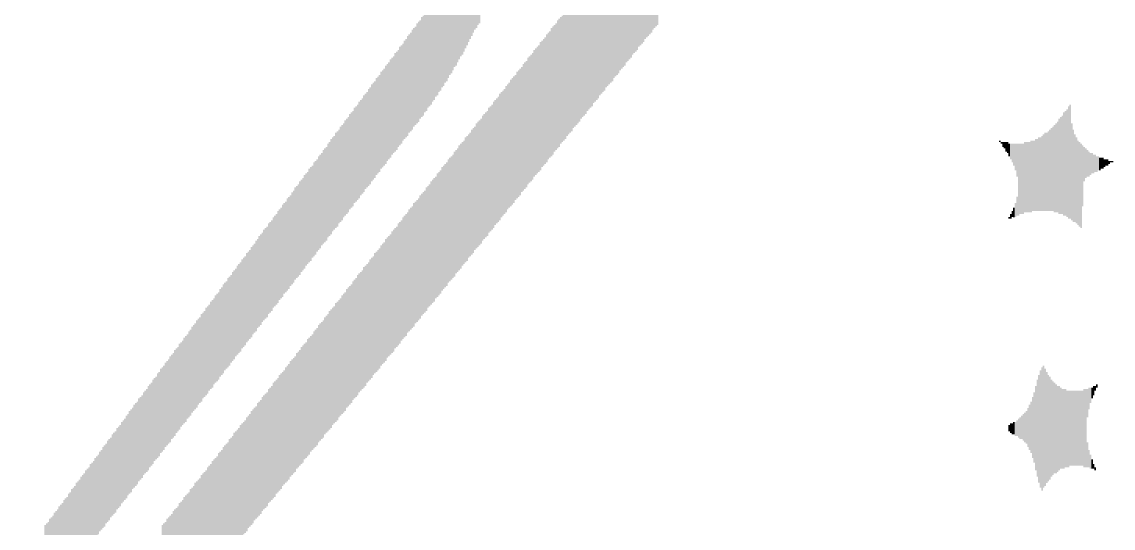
# Model space of a CAD drawing. Extents: x -15 to 99, y 4 to 73.
# Drawn here: x 73.3 to 76.848, y 9.543 to 11.189 of the extents above; entities that cross this region are included whole.
import ezdxf

# ---------------------------------------------------------------- set-up
doc = ezdxf.new("R2010")
doc.units = 0
doc.layers.add('112', color=253, linetype='CONTINUOUS')
doc.layers.add('16', color=175, linetype='CONTINUOUS')

# ---------------------------------------------------------------- blocks, each defined once
blk = doc.blocks.new('RECT')
blk.add_solid([(-0.5, -0.5), (0.5, -0.5), (-0.5, 0.5), (0.5, 0.5)])

msp = doc.modelspace()

# ---------------------------------------------------------------- linework, layer by layer
at = {"layer": '16', "const_width": 0.889}
msp.add_lwpolyline([(65.3415, 16.6687), (75.7873, 6.223)], dxfattribs=at)

# ---------------------------------------------------------------- block references
at = {"layer": '112', "yscale": 0.0051, "rotation": 90}
for p, xscale in [((74.7776, 11.5824), 0.828), ((74.7827, 11.5773), 0.7976), ((74.7878, 11.5722), 0.7772), ((75.3618, 11.3716), 0.3962), ((75.3669, 11.3741), 0.3912), ((75.2602, 11.2903), 0.4877), ((75.2653, 11.2954), 0.4775), ((75.2704, 11.2979), 0.4724), ((75.2754, 11.303), 0.4724), ((75.2805, 11.3055), 0.4674), ((75.2856, 11.3132), 0.4623), ((75.2907, 11.3157), 0.4572), ((75.2958, 11.3182), 0.4521), ((75.3008, 11.3233), 0.4521), ((75.3059, 11.3284), 0.442), ((75.311, 11.3309), 0.4369), ((75.3161, 11.336), 0.4369), ((75.3212, 11.3386), 0.4318), ((75.3262, 11.3436), 0.4216), ((75.3313, 11.3487), 0.4216), ((75.3364, 11.3513), 0.4166), ((75.3415, 11.3538), 0.4115), ((75.3466, 11.3563), 0.4064), ((75.3516, 11.364), 0.4013), ((75.3567, 11.3665), 0.3962), ((75.1942, 11.237), 0.5436), ((75.1992, 11.242), 0.5334), ((75.2043, 11.2446), 0.5283), ((75.2094, 11.2471), 0.5232), ((75.2145, 11.2497), 0.5182), ((75.2196, 11.2522), 0.5131), ((75.2246, 11.2598), 0.508), ((75.2297, 11.2624), 0.5029), ((75.2348, 11.2674), 0.5029), ((75.2399, 11.27), 0.4978), ((75.245, 11.2776), 0.4928), ((75.25, 11.2801), 0.4877), ((75.2551, 11.2852), 0.4877), ((74.7674, 11.2928), 0.2794), ((74.7725, 11.303), 0.2794), ((74.742, 11.2471), 0.2896), ((74.7471, 11.2573), 0.2896), ((74.7522, 11.2649), 0.2845), ((74.7573, 11.2725), 0.2794), ((74.7624, 11.2827), 0.2794), ((75.1891, 11.176), 0.4318), ((74.7166, 11.209), 0.3048), ((74.7217, 11.2166), 0.2997), ((74.7268, 11.2243), 0.2946), ((74.7319, 11.2319), 0.2997), ((74.737, 11.2395), 0.2946), ((75.1738, 11.1481), 0.4166), ((75.1789, 11.1582), 0.4166), ((75.184, 11.1658), 0.4216), ((74.6862, 11.1633), 0.315), ((74.6912, 11.1709), 0.3099), ((74.6963, 11.176), 0.3099), ((74.7014, 11.1862), 0.3099), ((74.7065, 11.1938), 0.3048), ((74.7116, 11.1989), 0.3048), ((75.1434, 11.1125), 0.4166), ((75.1484, 11.1176), 0.4166), ((75.1535, 11.1227), 0.4166), ((75.1586, 11.1303), 0.4115), ((75.1637, 11.1379), 0.4166), ((75.1688, 11.143), 0.4166), ((74.6608, 11.1252), 0.32), ((74.6658, 11.1328), 0.315), ((74.6709, 11.1404), 0.32), ((74.676, 11.1481), 0.315), ((74.6811, 11.1531), 0.315), ((75.118, 11.0795), 0.4115), ((75.123, 11.0871), 0.4166), ((75.1281, 11.0922), 0.4166), ((75.1332, 11.0973), 0.4166), ((75.1383, 11.1049), 0.4115), ((74.6354, 11.0896), 0.32), ((74.6404, 11.0947), 0.32), ((74.6455, 11.1049), 0.32), ((74.6506, 11.11), 0.32), ((74.6557, 11.1176), 0.315), ((75.0875, 11.0414), 0.4166), ((75.0926, 11.049), 0.4115), ((75.0976, 11.0541), 0.4115), ((75.1027, 11.0617), 0.4166), ((75.1078, 11.0668), 0.4166), ((75.1129, 11.0719), 0.4166), ((74.61, 11.0541), 0.32), ((74.615, 11.0617), 0.3251), ((74.6201, 11.0693), 0.32), ((74.6252, 11.0744), 0.32), ((74.6303, 11.082), 0.3251), ((75.0621, 11.0109), 0.4166), ((75.0672, 11.016), 0.4166), ((75.0722, 11.0236), 0.4115), ((75.0773, 11.0287), 0.4115), ((75.0824, 11.0363), 0.4166), ((74.5846, 11.0211), 0.3251), ((74.5896, 11.0261), 0.3251), ((74.5947, 11.0338), 0.32), ((74.5998, 11.0414), 0.3251), ((74.6049, 11.0465), 0.3251), ((75.0316, 10.9728), 0.4115), ((75.0367, 10.9779), 0.4115), ((75.0418, 10.9855), 0.4166), ((75.0468, 10.9906), 0.4166), ((75.0519, 10.9982), 0.4115), ((75.057, 11.0033), 0.4115), ((74.5541, 10.9804), 0.3251), ((74.5592, 10.988), 0.32), ((74.5642, 10.9931), 0.32), ((74.5693, 11.0007), 0.3251), ((74.5744, 11.0084), 0.32), ((74.5795, 11.0134), 0.32), ((75.0062, 10.9398), 0.4166), ((75.0113, 10.9474), 0.4115), ((75.0164, 10.9525), 0.4115), ((75.0214, 10.9601), 0.4166), ((75.0265, 10.9652), 0.4166), ((74.5287, 10.9474), 0.32), ((74.5338, 10.9525), 0.32), ((74.5388, 10.9601), 0.315), ((74.5439, 10.9677), 0.32), ((74.549, 10.9728), 0.32), ((74.9757, 10.9017), 0.4115), ((74.9808, 10.9068), 0.4115), ((74.9859, 10.9144), 0.4166), ((74.991, 10.922), 0.4115), ((74.996, 10.9271), 0.4115), ((75.0011, 10.9322), 0.4115), ((74.5033, 10.9144), 0.315), ((74.5084, 10.9195), 0.315), ((74.5134, 10.9271), 0.32), ((74.5185, 10.9322), 0.32), ((74.5236, 10.9398), 0.315), ((74.9452, 10.8661), 0.4115), ((74.9503, 10.8712), 0.4115), ((74.9554, 10.8763), 0.4115), ((74.9605, 10.8814), 0.4115), ((74.9656, 10.8915), 0.4115), ((74.9706, 10.8966), 0.4115), ((74.4779, 10.8788), 0.315), ((74.483, 10.8864), 0.32), ((74.488, 10.8941), 0.315), ((74.4931, 10.8991), 0.315), ((74.4982, 10.9068), 0.32), ((74.9198, 10.8306), 0.4115), ((74.9249, 10.8382), 0.4064), ((74.93, 10.8458), 0.4115), ((74.9351, 10.8509), 0.4115), ((74.9402, 10.856), 0.4115), ((74.4525, 10.8483), 0.315), ((74.4576, 10.8534), 0.315), ((74.4626, 10.8585), 0.315), ((74.4677, 10.8687), 0.315), ((74.4728, 10.8737), 0.315), ((74.8894, 10.795), 0.4115), ((74.8944, 10.8001), 0.4115), ((74.8995, 10.8052), 0.4115), ((74.9046, 10.8128), 0.4064), ((74.9097, 10.8204), 0.4115), ((74.9148, 10.8255), 0.4115), ((74.4271, 10.8128), 0.315), ((74.4322, 10.8179), 0.315), ((74.4372, 10.828), 0.315), ((74.4423, 10.8331), 0.315), ((74.4474, 10.8382), 0.315), ((74.864, 10.762), 0.4064), ((74.869, 10.7671), 0.4064), ((74.8741, 10.7747), 0.4115), ((74.8792, 10.7823), 0.4064), ((74.8843, 10.7874), 0.4064), ((74.3966, 10.7721), 0.315), ((74.4017, 10.7798), 0.3099), ((74.4068, 10.7848), 0.3099), ((74.4118, 10.7925), 0.315), ((74.4169, 10.8001), 0.3099), ((74.422, 10.8052), 0.3099), ((74.8335, 10.7239), 0.4115), ((74.8386, 10.7315), 0.4064), ((74.8436, 10.7366), 0.4064), ((74.8487, 10.7417), 0.4064), ((74.8538, 10.7493), 0.4115), ((74.8589, 10.7569), 0.4064), ((74.3712, 10.7391), 0.3099), ((74.3763, 10.7442), 0.3099), ((74.3814, 10.7544), 0.3099), ((74.3864, 10.7594), 0.3099), ((74.3915, 10.7645), 0.3099), ((74.8081, 10.6909), 0.4064), ((74.8132, 10.6959), 0.4064), ((74.8182, 10.7061), 0.4064), ((74.8233, 10.7112), 0.4064), ((74.8284, 10.7163), 0.4064), ((76.6877, 10.7264), 0.3353), ((76.6928, 10.729), 0.3404), ((76.6978, 10.729), 0.3505), ((76.7029, 10.7315), 0.3658), ((76.708, 10.734), 0.3708), ((74.3458, 10.7061), 0.3048), ((74.3509, 10.7137), 0.3099), ((74.356, 10.7188), 0.3099), ((74.361, 10.7239), 0.3099), ((74.3661, 10.734), 0.3099), ((74.7776, 10.6553), 0.4064), ((74.7827, 10.6604), 0.4064), ((74.7878, 10.6655), 0.4064), ((74.7928, 10.6705), 0.4064), ((74.7979, 10.6807), 0.4064), ((74.803, 10.6858), 0.4064), ((76.6623, 10.7137), 0.2896), ((76.6674, 10.7163), 0.2946), ((76.6724, 10.7188), 0.3099), ((76.6775, 10.7213), 0.315), ((76.6826, 10.7239), 0.32), ((76.7131, 10.701), 0.315), ((74.3204, 10.6731), 0.3099), ((74.3255, 10.6782), 0.3099), ((74.3306, 10.6858), 0.3048), ((74.3356, 10.6934), 0.3099), ((74.3407, 10.6985), 0.3099), ((74.7522, 10.6223), 0.4013), ((74.7573, 10.6274), 0.4013), ((74.7624, 10.635), 0.4064), ((74.7674, 10.6401), 0.4064), ((74.7725, 10.6477), 0.4013), ((76.6216, 10.6985), 0.2489), ((76.6267, 10.701), 0.254), ((76.6318, 10.701), 0.254), ((76.6369, 10.7036), 0.2591), ((76.642, 10.7061), 0.2642), ((76.647, 10.7086), 0.2692), ((76.6521, 10.7112), 0.2743), ((76.6572, 10.7112), 0.2845), ((76.7182, 10.6883), 0.2997), ((76.7232, 10.6807), 0.2845), ((74.295, 10.6401), 0.3048), ((74.3001, 10.6451), 0.3048), ((74.3052, 10.6528), 0.3099), ((74.3102, 10.6604), 0.3048), ((74.3153, 10.6655), 0.3048), ((74.7217, 10.5842), 0.4064), ((74.7268, 10.5893), 0.4064), ((74.7319, 10.5969), 0.4013), ((74.737, 10.602), 0.4013), ((74.742, 10.6096), 0.4064), ((74.7471, 10.6147), 0.4064), ((76.4794, 10.8001), 0.0051), ((76.4845, 10.795), 0.0051), ((76.4896, 10.7899), 0.0152), ((76.4946, 10.7874), 0.0203), ((76.4997, 10.7823), 0.0305), ((76.5048, 10.7798), 0.0356), ((76.5099, 10.7721), 0.0406), ((76.515, 10.7671), 0.0508), ((76.52, 10.762), 0.061), ((76.5251, 10.7569), 0.0711), ((76.5302, 10.7493), 0.0864), ((76.5353, 10.7391), 0.1067), ((76.5404, 10.6756), 0.2337), ((76.5454, 10.6782), 0.2286), ((76.5505, 10.6782), 0.2286), ((76.5556, 10.6782), 0.2286), ((76.5607, 10.6832), 0.2286), ((76.5658, 10.6832), 0.2286), ((76.5708, 10.6832), 0.2286), ((76.5759, 10.6832), 0.2286), ((76.581, 10.6858), 0.2337), ((76.5861, 10.6883), 0.2286), ((76.5912, 10.6883), 0.2286), ((76.5962, 10.6909), 0.2337), ((76.6013, 10.6909), 0.2337), ((76.6064, 10.6934), 0.2388), ((76.6115, 10.6934), 0.2388), ((76.6166, 10.6959), 0.2438), ((76.7283, 10.6731), 0.2794), ((76.7334, 10.6655), 0.2743), ((76.7385, 10.6604), 0.2743), ((76.7436, 10.6553), 0.2743), ((76.7486, 10.6883), 0.1981), ((74.2645, 10.5994), 0.3048), ((74.2696, 10.6045), 0.3048), ((74.2747, 10.6121), 0.2997), ((74.2798, 10.6197), 0.3048), ((74.2848, 10.6248), 0.3048), ((74.2899, 10.6299), 0.3048), ((74.6963, 10.5512), 0.4013), ((74.7014, 10.5562), 0.4013), ((74.7065, 10.5639), 0.4064), ((74.7116, 10.5715), 0.4013), ((74.7166, 10.5766), 0.4013), ((76.7537, 10.7264), 0.1118), ((76.7588, 10.729), 0.0965), ((76.7639, 10.729), 0.0864), ((76.769, 10.7264), 0.0813), ((76.774, 10.7264), 0.0711), ((76.7791, 10.729), 0.066), ((76.7842, 10.7264), 0.061), ((76.7893, 10.729), 0.0559), ((76.7944, 10.7264), 0.0508), ((76.7994, 10.729), 0.0457), ((74.2391, 10.5639), 0.3048), ((74.2442, 10.5715), 0.2997), ((74.2493, 10.5791), 0.3048), ((74.2544, 10.5842), 0.3048), ((74.2594, 10.5918), 0.2997), ((74.6658, 10.5156), 0.4013), ((74.6709, 10.5207), 0.4013), ((74.676, 10.5258), 0.4013), ((74.6811, 10.5308), 0.4013), ((74.6862, 10.541), 0.4013), ((74.6912, 10.5461), 0.4013), ((76.8045, 10.7264), 0.0406), ((76.8096, 10.729), 0.0356), ((76.8147, 10.729), 0.0356), ((76.8198, 10.729), 0.0254), ((76.8248, 10.7315), 0.0203), ((76.8299, 10.7315), 0.0203), ((76.835, 10.7315), 0.0102), ((76.8401, 10.734), 0.0051), ((76.8452, 10.734), 0.0051), ((74.2137, 10.5308), 0.2997), ((74.2188, 10.5385), 0.3048), ((74.2239, 10.5461), 0.2997), ((74.229, 10.5512), 0.2997), ((74.234, 10.5588), 0.3048), ((74.6404, 10.48), 0.4013), ((74.6455, 10.4877), 0.3962), ((74.6506, 10.4953), 0.4013), ((74.6557, 10.5004), 0.4013), ((74.6608, 10.5054), 0.4013), ((74.1883, 10.5004), 0.2997), ((74.1934, 10.5054), 0.2997), ((74.1985, 10.5105), 0.2997), ((74.2036, 10.5181), 0.3048), ((74.2086, 10.5258), 0.2997), ((74.615, 10.4496), 0.4013), ((74.6201, 10.4572), 0.3962), ((74.6252, 10.4623), 0.3962), ((74.6303, 10.4699), 0.4013), ((74.6354, 10.475), 0.4013), ((74.1629, 10.4648), 0.2997), ((74.168, 10.4699), 0.2997), ((74.1731, 10.4775), 0.2946), ((74.1782, 10.4851), 0.2997), ((74.1832, 10.4902), 0.2997), ((74.5846, 10.4115), 0.3962), ((74.5896, 10.4165), 0.3962), ((74.5947, 10.4242), 0.4013), ((74.5998, 10.4318), 0.3962), ((74.6049, 10.4369), 0.3962), ((74.61, 10.4419), 0.3962), ((76.5353, 10.5893), 0.061), ((74.1324, 10.4242), 0.2997), ((74.1375, 10.4318), 0.2946), ((74.1426, 10.4369), 0.2946), ((74.1477, 10.4445), 0.2997), ((74.1528, 10.4521), 0.2946), ((74.1578, 10.4572), 0.2946), ((74.5592, 10.381), 0.3962), ((74.5642, 10.3861), 0.3962), ((74.5693, 10.3911), 0.3962), ((74.5744, 10.3988), 0.4013), ((74.5795, 10.4064), 0.3962), ((76.52, 10.5639), 0.0203), ((76.5251, 10.5689), 0.0305), ((76.5302, 10.5766), 0.0457), ((74.107, 10.3911), 0.2946), ((74.1121, 10.3962), 0.2946), ((74.1172, 10.4064), 0.2946), ((74.1223, 10.4115), 0.2946), ((74.1274, 10.4165), 0.2946), ((74.5287, 10.3403), 0.3962), ((74.5338, 10.348), 0.3912), ((74.5388, 10.3556), 0.3962), ((74.5439, 10.3607), 0.3962), ((74.549, 10.3657), 0.3962), ((74.5541, 10.3734), 0.3912), ((76.5099, 10.5512), 0.0051), ((76.515, 10.5562), 0.0152), ((74.0816, 10.3581), 0.2896), ((74.0867, 10.3657), 0.2946), ((74.0918, 10.3708), 0.2946), ((74.0969, 10.3759), 0.2946), ((74.102, 10.3861), 0.2946), ((74.5033, 10.3099), 0.3962), ((74.5084, 10.3149), 0.3962), ((74.5134, 10.3226), 0.3912), ((74.5185, 10.3276), 0.3912), ((74.5236, 10.3353), 0.3962), ((74.0562, 10.3226), 0.2896), ((74.0613, 10.3302), 0.2946), ((74.0664, 10.3378), 0.2896), ((74.0715, 10.3454), 0.2946), ((74.0766, 10.3505), 0.2946), ((74.4728, 10.2718), 0.3912), ((74.4779, 10.2768), 0.3912), ((74.483, 10.2845), 0.3962), ((74.488, 10.2921), 0.3912), ((74.4931, 10.2972), 0.3912), ((74.4982, 10.3022), 0.3912), ((74.0308, 10.2921), 0.2896), ((74.0359, 10.2972), 0.2896), ((74.041, 10.3022), 0.2896), ((74.0461, 10.3099), 0.2946), ((74.0512, 10.3175), 0.2896), ((74.4474, 10.2413), 0.3912), ((74.4525, 10.2464), 0.3912), ((74.4576, 10.2514), 0.3912), ((74.4626, 10.2565), 0.3912), ((74.4677, 10.2667), 0.3912), ((74.0054, 10.2565), 0.2896), ((74.0105, 10.2616), 0.2896), ((74.0156, 10.2718), 0.2896), ((74.0207, 10.2768), 0.2896), ((74.0258, 10.2819), 0.2896), ((74.422, 10.2083), 0.3861), ((74.4271, 10.2133), 0.3861), ((74.4322, 10.221), 0.3912), ((74.4372, 10.226), 0.3912), ((74.4423, 10.2337), 0.3861), ((73.98, 10.2235), 0.2845), ((73.9851, 10.2311), 0.2896), ((73.9902, 10.2362), 0.2896), ((73.9953, 10.2438), 0.2845), ((74.0004, 10.2514), 0.2896), ((74.3915, 10.1702), 0.3912), ((74.3966, 10.1778), 0.3861), ((74.4017, 10.1829), 0.3861), ((74.4068, 10.1879), 0.3861), ((74.4118, 10.1956), 0.3912), ((74.4169, 10.2006), 0.3912), ((73.9546, 10.1905), 0.2896), ((73.9597, 10.1981), 0.2845), ((73.9648, 10.2032), 0.2845), ((73.9699, 10.2108), 0.2896), ((73.975, 10.2159), 0.2896), ((74.3661, 10.1371), 0.3861), ((74.3712, 10.1422), 0.3861), ((74.3763, 10.1524), 0.3861), ((74.3814, 10.1575), 0.3861), ((74.3864, 10.1625), 0.3861), ((73.9292, 10.1575), 0.2845), ((73.9343, 10.1625), 0.2845), ((73.9394, 10.1676), 0.2845), ((73.9445, 10.1778), 0.2845), ((73.9496, 10.1829), 0.2845), ((74.3407, 10.1067), 0.3861), ((74.3458, 10.1117), 0.3861), ((74.3509, 10.1168), 0.3861), ((74.356, 10.127), 0.3861), ((74.361, 10.1321), 0.3861), ((73.8988, 10.1168), 0.2845), ((73.9038, 10.1219), 0.2845), ((73.9089, 10.1295), 0.2794), ((73.914, 10.1371), 0.2845), ((73.9191, 10.1422), 0.2845), ((73.9242, 10.1498), 0.2794), ((74.3102, 10.0686), 0.381), ((74.3153, 10.0736), 0.381), ((74.3204, 10.0813), 0.3861), ((74.3255, 10.0863), 0.3861), ((74.3306, 10.094), 0.381), ((74.3356, 10.099), 0.381), ((73.8734, 10.0838), 0.2794), ((73.8784, 10.0889), 0.2794), ((73.8835, 10.0965), 0.2845), ((73.8886, 10.1041), 0.2794), ((73.8937, 10.1092), 0.2794), ((74.2848, 10.0381), 0.381), ((74.2899, 10.0432), 0.381), ((74.295, 10.0482), 0.381), ((74.3001, 10.0559), 0.3861), ((74.3052, 10.0609), 0.3861), ((73.848, 10.0482), 0.2794), ((73.853, 10.0584), 0.2794), ((73.8581, 10.0635), 0.2794), ((73.8632, 10.0686), 0.2794), ((73.8683, 10.0762), 0.2845), ((74.2544, 9.9974), 0.381), ((74.2594, 10.0025), 0.381), ((74.2645, 10.0127), 0.381), ((74.2696, 10.0178), 0.381), ((74.2747, 10.0228), 0.381), ((74.2798, 10.0279), 0.381), ((73.8226, 10.0152), 0.2743), ((73.8276, 10.0228), 0.2794), ((73.8327, 10.0279), 0.2794), ((73.8378, 10.0355), 0.2743), ((73.8429, 10.0432), 0.2794), ((74.229, 9.967), 0.381), ((74.234, 9.972), 0.381), ((74.2391, 9.9797), 0.3759), ((74.2442, 9.9847), 0.3759), ((74.2493, 9.9924), 0.381), ((73.7972, 9.9822), 0.2794), ((73.8022, 9.9898), 0.2743), ((73.8073, 9.9949), 0.2743), ((73.8124, 10.0025), 0.2794), ((73.8175, 10.0101), 0.2743), ((74.1985, 9.9289), 0.3759), ((74.2036, 9.9339), 0.3759), ((74.2086, 9.9416), 0.381), ((74.2137, 9.9466), 0.381), ((74.2188, 9.9543), 0.3759), ((74.2239, 9.9593), 0.3759), ((73.7667, 9.9441), 0.2743), ((73.7718, 9.9492), 0.2743), ((73.7768, 9.9543), 0.2743), ((73.7819, 9.9619), 0.2794), ((73.787, 9.9695), 0.2743), ((73.7921, 9.9746), 0.2743), ((74.1731, 9.8984), 0.3759), ((74.1782, 9.9035), 0.3759), ((74.1832, 9.9085), 0.3759), ((74.1883, 9.9136), 0.3759), ((74.1934, 9.9238), 0.3759), ((73.7413, 9.9085), 0.2743), ((73.7464, 9.9136), 0.2743), ((73.7514, 9.9238), 0.2743), ((73.7565, 9.9289), 0.2743), ((73.7616, 9.9339), 0.2743), ((74.1426, 9.8577), 0.3759), ((74.1477, 9.8654), 0.3708), ((74.1528, 9.8704), 0.3708), ((74.1578, 9.8781), 0.3759), ((74.1629, 9.8831), 0.3759), ((74.168, 9.8882), 0.3759), ((76.6115, 9.8654), 0.381), ((76.6166, 9.8654), 0.4013), ((76.6216, 9.873), 0.3962), ((76.6267, 9.8704), 0.381), ((76.6318, 9.8704), 0.3607), ((73.7159, 9.8755), 0.2692), ((73.721, 9.8806), 0.2692), ((73.726, 9.8882), 0.2743), ((73.7311, 9.8958), 0.2692), ((73.7362, 9.9009), 0.2692), ((74.1172, 9.8273), 0.3759), ((74.1223, 9.8323), 0.3759), ((74.1274, 9.84), 0.3708), ((74.1324, 9.845), 0.3708), ((74.1375, 9.8527), 0.3759), ((76.6013, 9.8679), 0.315), ((76.6064, 9.8654), 0.3505), ((76.6369, 9.8679), 0.3454), ((76.642, 9.8679), 0.3353), ((76.647, 9.8679), 0.315), ((76.6521, 9.8679), 0.3048), ((76.6572, 9.8679), 0.2946), ((76.6623, 9.8654), 0.2896), ((76.7944, 10.0051), 0.0102), ((73.6905, 9.84), 0.2692), ((73.6956, 9.8501), 0.2692), ((73.7006, 9.8552), 0.2692), ((73.7057, 9.8603), 0.2692), ((73.7108, 9.8679), 0.2743), ((74.0867, 9.7892), 0.3708), ((74.0918, 9.7942), 0.3708), ((74.0969, 9.7993), 0.3708), ((74.102, 9.8095), 0.3708), ((74.107, 9.8146), 0.3708), ((74.1121, 9.8196), 0.3708), ((76.5912, 9.8704), 0.2286), ((76.5962, 9.8679), 0.2743), ((76.6674, 9.8654), 0.2794), ((76.6724, 9.8679), 0.2743), ((76.6775, 9.8679), 0.2642), ((76.6826, 9.8654), 0.2591), ((76.6877, 9.8654), 0.2591), ((76.6928, 9.8679), 0.254), ((76.6978, 9.8654), 0.2489), ((76.7029, 9.8654), 0.2489), ((76.708, 9.8679), 0.2438), ((76.7131, 9.8679), 0.2438), ((76.7182, 9.8679), 0.2438), ((76.7232, 9.8679), 0.2438), ((76.7283, 9.8679), 0.2438), ((76.7334, 9.8679), 0.2438), ((76.7385, 9.8679), 0.2438), ((76.7436, 9.8679), 0.2438), ((76.7486, 9.8679), 0.2438), ((76.7537, 9.8679), 0.254), ((76.7588, 9.8679), 0.254), ((76.7639, 9.9492), 0.0914), ((76.769, 9.9644), 0.0711), ((76.774, 9.9746), 0.0508), ((76.7791, 9.9822), 0.0356), ((76.7842, 9.9898), 0.0305), ((76.7893, 9.9974), 0.0152), ((73.6651, 9.8095), 0.2692), ((73.6702, 9.8146), 0.2692), ((73.6752, 9.8196), 0.2692), ((73.6803, 9.8298), 0.2692), ((73.6854, 9.8349), 0.2692), ((74.0613, 9.7561), 0.3658), ((74.0664, 9.7638), 0.3708), ((74.0715, 9.7688), 0.3708), ((74.0766, 9.7739), 0.3708), ((74.0816, 9.7841), 0.3708), ((76.5759, 9.8704), 0.1473), ((76.581, 9.8704), 0.1676), ((76.5861, 9.8704), 0.1981), ((73.6397, 9.7739), 0.2692), ((73.6448, 9.7815), 0.2642), ((73.6498, 9.7892), 0.2692), ((73.6549, 9.7942), 0.2692), ((73.66, 9.8019), 0.2642), ((74.0308, 9.718), 0.3708), ((74.0359, 9.7257), 0.3658), ((74.041, 9.7307), 0.3658), ((74.0461, 9.7384), 0.3708), ((74.0512, 9.7434), 0.3708), ((74.0562, 9.7511), 0.3658), ((76.5454, 9.8679), 0.0711), ((76.5505, 9.8704), 0.0762), ((76.5556, 9.8704), 0.0864), ((76.5607, 9.8704), 0.0965), ((76.5658, 9.8704), 0.1067), ((76.5708, 9.8704), 0.127), ((73.6092, 9.7358), 0.2642), ((73.6143, 9.7409), 0.2642), ((73.6194, 9.746), 0.2642), ((73.6244, 9.7561), 0.2642), ((73.6295, 9.7612), 0.2642), ((73.6346, 9.7663), 0.2642), ((74.0054, 9.685), 0.3658), ((74.0105, 9.6952), 0.3658), ((74.0156, 9.7003), 0.3658), ((74.0207, 9.7053), 0.3658), ((74.0258, 9.7104), 0.3658), ((76.5099, 9.8679), 0.0203), ((76.515, 9.8679), 0.0305), ((76.52, 9.8654), 0.0356), ((76.5251, 9.8679), 0.0406), ((76.5302, 9.8654), 0.0457), ((76.5353, 9.8679), 0.0508), ((76.5404, 9.8679), 0.061), ((73.5838, 9.7003), 0.2642), ((73.5889, 9.7079), 0.2591), ((73.594, 9.7155), 0.2642), ((73.599, 9.7206), 0.2642), ((73.6041, 9.7257), 0.2642), ((73.975, 9.6495), 0.3658), ((73.98, 9.6545), 0.3658), ((73.9851, 9.6596), 0.3658), ((73.9902, 9.6698), 0.3658), ((73.9953, 9.6749), 0.3658), ((74.0004, 9.6799), 0.3658), ((73.5584, 9.6672), 0.2591), ((73.5635, 9.6749), 0.2642), ((73.5686, 9.6799), 0.2642), ((73.5736, 9.6876), 0.2591), ((73.5787, 9.6952), 0.2642), ((73.9496, 9.6164), 0.3607), ((73.9546, 9.6241), 0.3658), ((73.9597, 9.6291), 0.3658), ((73.9648, 9.6368), 0.3607), ((73.9699, 9.6418), 0.3607), ((76.7639, 9.7815), 0.0813), ((76.769, 9.7688), 0.0559), ((73.533, 9.6317), 0.2591), ((73.5381, 9.6418), 0.2591), ((73.5432, 9.6469), 0.2591), ((73.5482, 9.652), 0.2591), ((73.5533, 9.6622), 0.2591), ((73.9191, 9.5809), 0.3607), ((73.9242, 9.586), 0.3607), ((73.9292, 9.591), 0.3607), ((73.9343, 9.5961), 0.3607), ((73.9394, 9.6037), 0.3658), ((73.9445, 9.6114), 0.3607), ((76.774, 9.7587), 0.0457), ((76.7791, 9.7511), 0.0305), ((73.5076, 9.6012), 0.2591), ((73.5127, 9.6063), 0.2591), ((73.5178, 9.6139), 0.254), ((73.5228, 9.6215), 0.2591), ((73.5279, 9.6266), 0.2591), ((73.8937, 9.5453), 0.3607), ((73.8988, 9.5529), 0.3556), ((73.9038, 9.5606), 0.3607), ((73.9089, 9.5656), 0.3607), ((73.914, 9.5707), 0.3607), ((76.7842, 9.7434), 0.0152), ((76.7893, 9.7358), 0.0102), ((73.4771, 9.5606), 0.2591), ((73.4822, 9.5656), 0.2591), ((73.4873, 9.5733), 0.254), ((73.4924, 9.5809), 0.2591), ((73.4974, 9.586), 0.2591), ((73.5025, 9.5936), 0.254), ((73.8632, 9.5098), 0.3607), ((73.8683, 9.5148), 0.3607), ((73.8734, 9.5225), 0.3556), ((73.8784, 9.5275), 0.3556), ((73.8835, 9.5352), 0.3607), ((73.8886, 9.5402), 0.3607), ((73.4517, 9.5275), 0.254), ((73.4568, 9.5326), 0.254), ((73.4619, 9.5402), 0.2591), ((73.467, 9.5479), 0.254), ((73.472, 9.5529), 0.254), ((73.8378, 9.4767), 0.3556), ((73.8429, 9.4818), 0.3556), ((73.848, 9.4894), 0.3607), ((73.853, 9.4971), 0.3556), ((73.8581, 9.5021), 0.3556), ((73.4263, 9.492), 0.254), ((73.4314, 9.4996), 0.2489), ((73.4365, 9.5072), 0.254), ((73.4416, 9.5123), 0.254), ((73.4466, 9.5174), 0.254), ((73.8124, 9.4463), 0.3556), ((73.8175, 9.4513), 0.3556), ((73.8226, 9.4564), 0.3556), ((73.8276, 9.4666), 0.3556), ((73.8327, 9.4717), 0.3556), ((73.4009, 9.459), 0.2489), ((73.406, 9.4666), 0.254), ((73.4111, 9.4717), 0.254), ((73.4162, 9.4793), 0.2489), ((73.4212, 9.4869), 0.254), ((73.7819, 9.4082), 0.3505), ((73.787, 9.4132), 0.3505), ((73.7921, 9.4209), 0.3556), ((73.7972, 9.4259), 0.3556), ((73.8022, 9.431), 0.3556), ((73.8073, 9.4386), 0.3505), ((73.3755, 9.4259), 0.254), ((73.3806, 9.4336), 0.2489), ((73.3857, 9.4386), 0.2489), ((73.3908, 9.4463), 0.254), ((73.3958, 9.4539), 0.2489), ((73.7565, 9.3751), 0.3556), ((73.7616, 9.3828), 0.3505), ((73.7667, 9.3878), 0.3505), ((73.7718, 9.3955), 0.3556), ((73.7768, 9.4005), 0.3556)]:
    msp.add_blockref('RECT', p, dxfattribs=dict(at, xscale=xscale))

doc.saveas('drawing.dxf')
